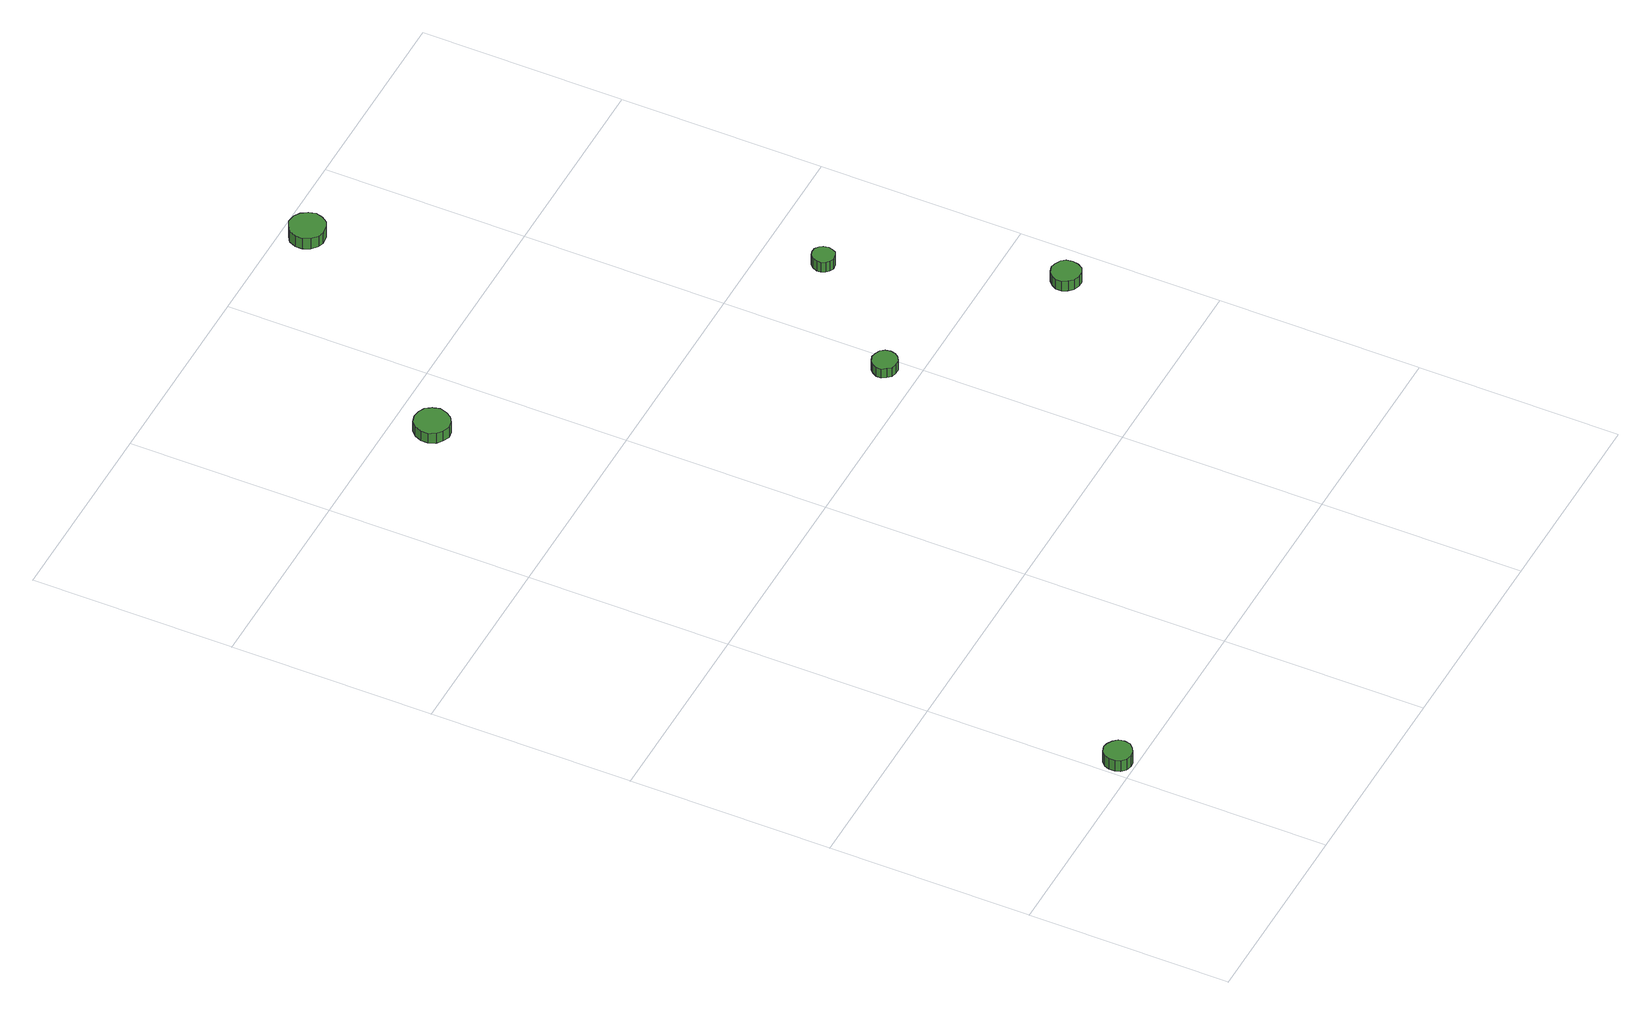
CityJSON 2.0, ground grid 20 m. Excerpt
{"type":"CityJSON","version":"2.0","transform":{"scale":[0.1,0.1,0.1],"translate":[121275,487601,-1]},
"CityObjects":{
"tree1":{"type":"SolitaryVegetationObject","attributes":{"function":"something"},"geometry":[{"type":"MultiSurface","lod":"1","boundaries":[[[0,1,2,3,4,5,6,7,8,9,10,11,12,13,14]],[[15,16,17,18,19,20,21,22,23,24,25,26,27,28,29]],[[0,29,28,1]],[[1,28,27,2]],[[2,27,26,3]],[[3,26,25,4]],[[4,25,24,5]],[[5,24,23,6]],[[6,23,22,7]],[[7,22,21,8]],[[8,21,20,9]],[[9,20,19,10]],[[10,19,18,11]],[[11,18,17,12]],[[12,17,16,13]],[[13,16,15,14]],[[14,15,29,0]]]}]},
"tree2":{"type":"SolitaryVegetationObject","attributes":{"function":"something"},"geometry":[{"type":"MultiSurface","lod":"1","boundaries":[[[30,31,32,33,34,35,36,37,38,39,40,41,42,43,44]],[[45,46,47,48,49,50,51,52,53,54,55,56,57,58,59]],[[30,59,58,31]],[[31,58,57,32]],[[32,57,56,33]],[[33,56,55,34]],[[34,55,54,35]],[[35,54,53,36]],[[36,53,52,37]],[[37,52,51,38]],[[38,51,50,39]],[[39,50,49,40]],[[40,49,48,41]],[[41,48,47,42]],[[42,47,46,43]],[[43,46,45,44]],[[44,45,59,30]]]}]},
"tree3":{"type":"SolitaryVegetationObject","attributes":{"function":"something"},"geometry":[{"type":"MultiSurface","lod":"1","boundaries":[[[60,61,62,63,64,65,66,67,68,69,70,71,72,73,74]],[[75,76,77,78,79,80,81,82,83,84,85,86,87,88,89]],[[60,89,88,61]],[[61,88,87,62]],[[62,87,86,63]],[[63,86,85,64]],[[64,85,84,65]],[[65,84,83,66]],[[66,83,82,67]],[[67,82,81,68]],[[68,81,80,69]],[[69,80,79,70]],[[70,79,78,71]],[[71,78,77,72]],[[72,77,76,73]],[[73,76,75,74]],[[74,75,89,60]]]}]},
"tree4":{"type":"SolitaryVegetationObject","attributes":{"function":"something"},"geometry":[{"type":"MultiSurface","lod":"1","boundaries":[[[90,91,92,93,94,95,96,97,98,99,100,101,102,103,104]],[[105,106,107,108,109,110,111,112,113,114,115,116,117,118,119]],[[90,119,118,91]],[[91,118,117,92]],[[92,117,116,93]],[[93,116,115,94]],[[94,115,114,95]],[[95,114,113,96]],[[96,113,112,97]],[[97,112,111,98]],[[98,111,110,99]],[[99,110,109,100]],[[100,109,108,101]],[[101,108,107,102]],[[102,107,106,103]],[[103,106,105,104]],[[104,105,119,90]]]}]},
"tree5":{"type":"SolitaryVegetationObject","attributes":{"function":"something"},"geometry":[{"type":"MultiSurface","lod":"1","boundaries":[[[120,121,122,123,124,125,126,127,128,129,130,131,132,133,134]],[[135,136,137,138,139,140,141,142,143,144,145,146,147,148,149]],[[120,149,148,121]],[[121,148,147,122]],[[122,147,146,123]],[[123,146,145,124]],[[124,145,144,125]],[[125,144,143,126]],[[126,143,142,127]],[[127,142,141,128]],[[128,141,140,129]],[[129,140,139,130]],[[130,139,138,131]],[[131,138,137,132]],[[132,137,136,133]],[[133,136,135,134]],[[134,135,149,120]]]}]},
"tree6":{"type":"SolitaryVegetationObject","attributes":{"function":"something"},"geometry":[{"type":"MultiSurface","lod":"1","boundaries":[[[150,151,152,153,154,155,156,157,158,159,160,161,162,163,164]],[[165,166,167,168,169,170,171,172,173,174,175,176,177,178,179]],[[150,179,178,151]],[[151,178,177,152]],[[152,177,176,153]],[[153,176,175,154]],[[154,175,174,155]],[[155,174,173,156]],[[156,173,172,157]],[[157,172,171,158]],[[158,171,170,159]],[[159,170,169,160]],[[160,169,168,161]],[[161,168,167,162]],[[162,167,166,163]],[[163,166,165,164]],[[164,165,179,150]]]}]}
},
"vertices":[
[31,17,19],[30,23,19],[26,27,19],[21,30,19],[16,31,19],[10,29,19],[6,25,19],[4,20,19],[4,14,19],[6,9,19],[10,5,19],[16,3,19],[21,4,19],[26,7,19],[30,11,19],[30,11,6],[26,7,6],[21,4,6],[16,3,6],[10,5,6],[6,9,6],[4,14,6],[4,20,6],[6,25,6],[10,29,6],[16,31,6],[21,30,6],[26,27,6],[30,23,6],[31,17,6],
[150,762,21],[148,769,21],[144,775,21],[138,778,21],[131,779,21],[124,777,21],[119,772,21],[116,765,21],[116,758,21],[119,751,21],[124,747,21],[131,744,21],[138,745,21],[144,749,21],[148,755,21],[148,755,9],[144,749,9],[138,745,9],[131,744,9],[124,747,9],[119,751,9],[116,758,9],[116,765,9],[119,772,9],[124,777,9],[131,779,9],[138,778,9],[144,775,9],[148,769,9],[150,762,9],
[399,432,18],[398,437,18],[395,441,18],[390,443,18],[385,444,18],[380,442,18],[377,439,18],[374,434,18],[374,429,18],[377,425,18],[380,421,18],[385,420,18],[390,420,18],[395,423,18],[398,427,18],[398,427,7],[395,423,7],[390,420,7],[385,420,7],[380,421,7],[377,425,7],[374,429,7],[374,434,7],[377,439,7],[380,442,7],[385,444,7],[390,443,7],[395,441,7],[398,437,7],[399,432,7],
[333,976,19],[331,983,19],[327,989,19],[321,993,19],[313,994,19],[307,991,19],[301,987,19],[298,980,19],[298,973,19],[301,966,19],[307,961,19],[313,959,19],[321,960,19],[327,963,19],[331,969,19],[331,969,6],[327,963,6],[321,960,6],[313,959,6],[307,961,6],[301,966,6],[298,973,6],[298,980,6],[301,987,6],[307,991,6],[313,994,6],[321,993,6],[327,989,6],[331,983,6],[333,976,6],
[495,541,20],[494,546,20],[492,549,20],[488,552,20],[483,552,20],[479,551,20],[476,548,20],[474,543,20],[474,539,20],[476,535,20],[479,532,20],[483,530,20],[488,531,20],[492,533,20],[494,537,20],[494,537,8],[492,533,8],[488,531,8],[483,530,8],[479,532,8],[476,535,8],[474,539,8],[474,543,8],[476,548,8],[479,551,8],[483,552,8],[488,552,8],[492,549,8],[494,546,8],[495,541,8],
[576,336,19],[575,342,19],[572,346,19],[566,349,19],[561,350,19],[555,348,19],[551,344,19],[548,339,19],[548,333,19],[551,328,19],[555,324,19],[561,322,19],[566,322,19],[572,325,19],[575,330,19],[575,330,7],[572,325,7],[566,322,7],[561,322,7],[555,324,7],[551,328,7],[548,333,7],[548,339,7],[551,344,7],[555,348,7],[561,350,7],[566,349,7],[572,346,7],[575,342,7],[576,336,7]
]}
